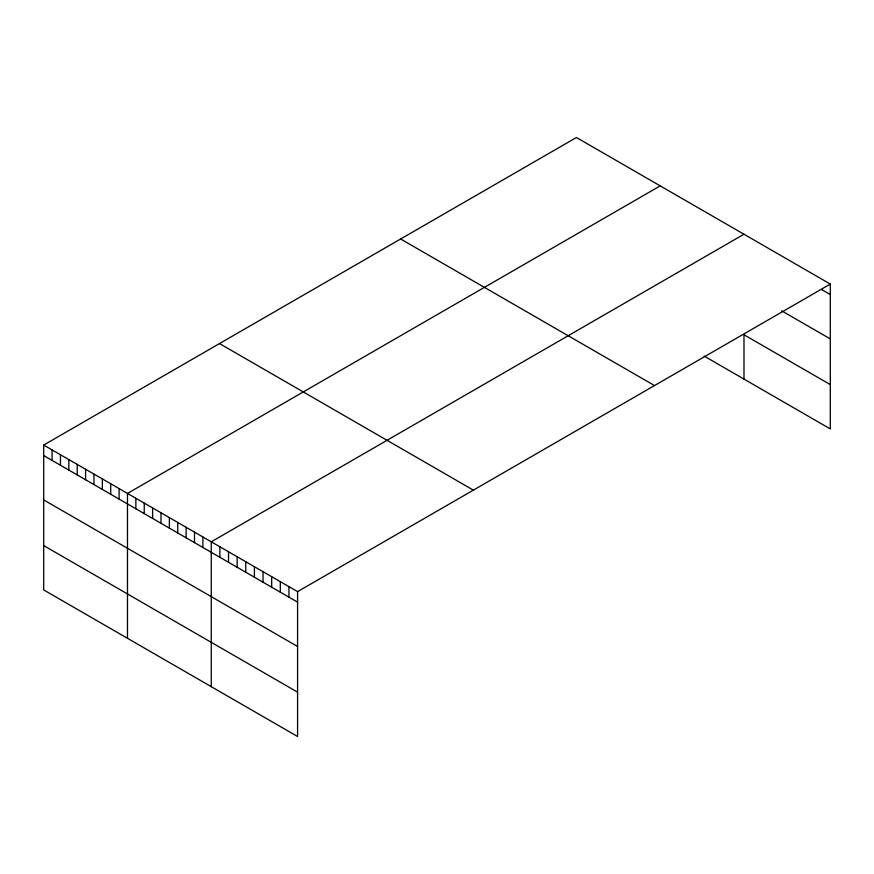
<?xml version="1.0" encoding="UTF-8"?>
<svg xmlns="http://www.w3.org/2000/svg" width="874" height="874" viewBox="0 0 874 874"><rect width="100%" height="100%" fill="white"/><g stroke="black" fill="none" stroke-linecap="round" stroke-linejoin="round"><path stroke-width="1.31" d="M43.7 445.063L297.575 591.632L297.575 736.498L43.7 589.928L43.7 445.063L576.425 137.502L830.3 284.072L830.3 428.937L704.193 356.122M660.209 185.867L127.473 493.439L127.473 638.304M743.982 234.232L211.257 541.804L211.257 686.669M297.575 591.632L830.3 284.072M821.669 289.589L830.3 294.571M781.749 310.882L830.3 338.904M830.3 384.593L743.982 334.764L743.982 379.098M400.631 238.995L654.495 385.565M219.505 343.569L473.369 490.139M43.7 455.572L297.575 602.142M43.7 499.906L297.575 646.476M43.7 545.595L297.575 692.164M288.933 586.651L288.933 597.15M280.303 581.669L280.303 592.168M271.672 576.687L271.672 587.186M263.041 571.705L263.041 582.204M254.41 566.723L254.41 577.222M245.78 561.742L245.78 572.241M237.149 556.749L237.149 567.259M228.518 551.767L228.518 562.266M219.887 546.785L219.887 557.284M202.877 536.964L202.877 547.463M194.498 532.124L194.498 542.634M186.118 527.295L186.118 537.794M177.739 522.455L177.739 532.954M169.37 517.616L169.37 528.115M160.991 512.787L160.991 523.286M152.611 507.947L152.611 518.446M144.232 503.107L144.232 513.606M135.852 498.267L135.852 508.777M119.104 488.599L119.104 499.098M110.725 483.759L110.725 494.258M102.345 478.919L102.345 489.429M93.966 474.09L93.966 484.589M85.586 469.251L85.586 479.75M77.207 464.411L77.207 474.91M68.838 459.582L68.838 470.081M60.459 454.742L60.459 465.241M52.079 449.902L52.079 460.401"/></g></svg>
